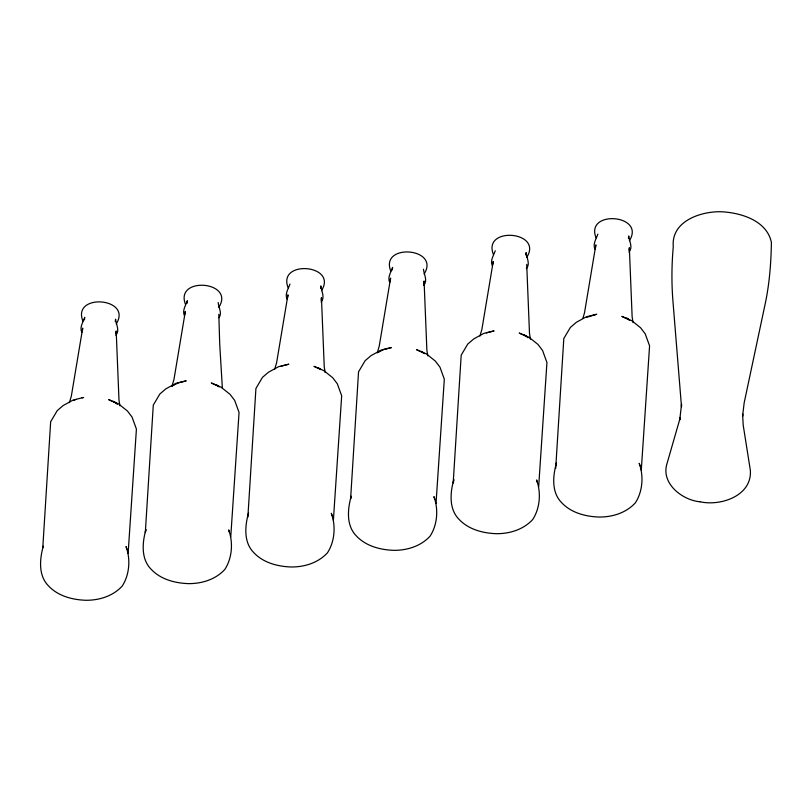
<?xml version="1.0" encoding="UTF-8"?>
<svg xmlns="http://www.w3.org/2000/svg" width="812" height="812" viewBox="0 0 812 812"><rect width="100%" height="100%" fill="white"/><g stroke="black" fill="none" stroke-linecap="round" stroke-linejoin="round"><path stroke-width="1.22" d="M42.772 547.907L50.659 421.753L57.205 410.659L63.184 405.523L73.283 399.991L83.575 397.484L82.042 397.748M84.468 319.004L84.418 319.816L84.722 317.34C83.149 322.08 79.302 327.297 81.839 332.402M128.134 553.388L136.416 429.081L132.051 417.053L127.454 411.024L118.501 403.858L108.696 399.626L115.791 402.874L113.518 401.341L117.496 404.335M145.318 532.52L153.285 405.107L159.842 394.013L165.821 388.877L175.92 383.345L186.212 380.838L178.467 382.817L171.951 385.994L173.93 384.989M187.095 302.358L187.044 303.17L187.349 300.694C185.786 305.434 181.929 310.651 184.476 315.756M218.205 302.521C218.367 307.464 222.539 313.056 218.976 317.756M230.76 536.742L239.053 412.435L234.678 400.407L230.08 394.378L221.138 387.212L211.323 382.98L218.428 386.228L216.154 384.695L219.138 386.938M247.873 517.132L255.922 388.461L262.469 377.367L268.447 372.241L278.546 366.699L288.839 364.192L281.104 366.171M333.397 520.096L341.679 395.789L337.305 383.761L332.717 377.732L323.765 370.566L313.96 366.334L321.055 369.582L318.781 368.049M350.662 497.969L358.549 371.815L365.106 360.721L371.084 355.595L381.183 350.053L391.475 347.546L383.731 349.525L377.215 352.702L379.194 351.697M392.358 269.066L392.308 269.878L392.612 267.402C391.049 272.142 387.192 277.359 389.74 282.464M423.468 269.229C423.915 274.476 427.975 280.546 423.712 285.367M436.024 503.45L444.316 379.143L439.942 367.115L435.344 361.086L426.401 353.92L416.586 349.698L423.691 352.936L421.418 351.403L424.402 353.646M453.218 482.582L461.186 355.169L467.732 344.075L473.711 338.949L483.81 333.407L494.102 330.9L486.368 332.879M538.66 486.804L546.943 362.497L542.568 350.479L537.98 344.44L529.028 337.274L519.223 333.052L526.318 336.29L524.044 334.757L528.023 337.751M555.692 468.463L563.812 338.523L570.369 327.429L576.347 322.303L586.437 316.761L596.739 314.254L586.822 317.289M641.287 470.158L649.58 345.851L645.205 333.833L640.607 327.794L631.665 320.628L621.85 316.406L628.955 319.644L626.681 318.111L629.665 320.354M82.479 329.885L82.702 328.089L71.344 396.094L69.406 402.61M115.263 321.633L115.568 319.167C116.014 324.404 120.085 330.484 115.822 335.305M115.852 333.641L116.187 330.951L118.988 400.164L119.912 405.817M145.642 531.769L145.927 529.495C142.344 542.264 140.791 558.666 150.92 569.039C160.482 579.433 175.067 583.209 188.76 583.635C202.066 583.666 215.687 579.443 224.843 569.415C232.222 558.037 233.298 542.467 228.679 529.911L229.431 532.317M185.004 314.132L185.329 311.443L173.971 379.448L172.032 385.964M287.631 297.486L287.966 294.797L276.598 362.802L274.669 369.318M320.527 288.341L320.831 285.875C321.278 291.112 325.348 297.192 321.085 302.013M321.116 300.349L321.45 297.659L324.242 366.882L325.176 372.525M350.906 498.477L351.19 496.203C347.607 508.972 346.054 525.374 356.184 535.747C365.745 546.141 380.331 549.917 394.023 550.343C407.33 550.374 420.951 546.151 430.106 536.123C437.475 524.745 438.561 509.175 433.943 496.619L434.694 499.025M390.267 280.84L390.592 278.151L379.234 346.156L377.296 352.672M423.752 283.703L424.077 281.013L426.879 350.236L427.812 355.879M453.4 482.957L453.817 479.557C450.244 492.326 448.691 508.728 458.821 519.101C468.372 529.495 482.967 533.271 496.66 533.697C509.966 533.728 523.578 529.505 532.743 519.477C540.112 508.099 541.188 492.529 536.58 479.973L537.321 482.379M492.894 264.194L493.229 261.515L481.861 329.51L479.933 336.026M525.79 255.049L526.095 252.583C526.541 257.83 530.601 263.9 526.349 268.721M556.169 465.185L556.453 462.911C552.87 475.68 551.318 492.082 561.447 502.455C571.009 512.849 585.594 516.625 599.286 517.051C612.593 517.082 626.214 512.859 635.37 502.831C642.739 491.453 643.825 475.883 639.206 463.327L639.957 465.733M595.531 247.558L595.856 244.869L584.498 312.864L582.884 318.294M628.427 238.403L628.732 235.937C629.178 241.184 633.238 247.254 628.975 252.075M629.016 250.411L629.341 247.721L632.142 316.944L633.076 322.587M289.985 284.048C288.412 288.788 284.565 294.005 287.103 299.11M495.249 250.756C493.676 255.496 489.829 260.713 492.366 265.818M597.876 234.11C596.312 238.85 592.456 244.067 595.003 249.172M43.29 546.141C39.717 558.91 38.164 575.312 48.294 585.685C57.845 596.079 72.441 599.855 86.133 600.281C99.44 600.312 113.051 596.089 122.216 586.061C129.585 574.683 130.661 559.113 126.053 546.557L126.794 548.963M248.553 512.849C244.98 525.618 243.427 542.02 253.557 552.393C263.108 562.787 277.704 566.563 291.396 566.989C304.703 567.02 318.314 562.797 327.48 552.769C334.848 541.391 335.924 525.821 331.316 513.265L332.057 515.671M116.228 323.927C132.904 297.679 71.639 292.635 82.875 321.075M218.854 307.281C235.541 281.033 174.275 275.989 185.512 304.429M321.491 290.635C338.168 264.387 276.902 259.343 288.138 287.783M424.118 273.989C440.804 247.741 379.539 242.697 390.775 271.137M526.755 257.343C543.431 231.095 482.166 226.051 493.402 254.491M629.381 240.697C646.058 214.449 584.802 209.405 596.038 237.845M73.669 400.519L75.841 399.463M700.157 501.806C720.883 506.343 752.095 495.777 750.369 470.432L743.183 425.021L742.615 413.836L742.574 416.302L744.157 402.904L764.914 305.16C769.4 284.555 771.075 263.443 771.4 242.392C766.812 220.326 740.361 212.511 720.569 211.719C700.045 211.485 671.027 221.412 673.27 246.665C671.666 264.722 671.463 282.921 672.935 300.998L681.501 406.782L681.542 404.305L679.735 419.936L680.314 417.439L667.088 463.317C660.45 483.546 682.598 500.243 699.924 501.765M530.439 339.233L529.505 333.59L526.714 264.367M222.356 388.034L219.707 343.852L218.824 314.305"/></g></svg>
